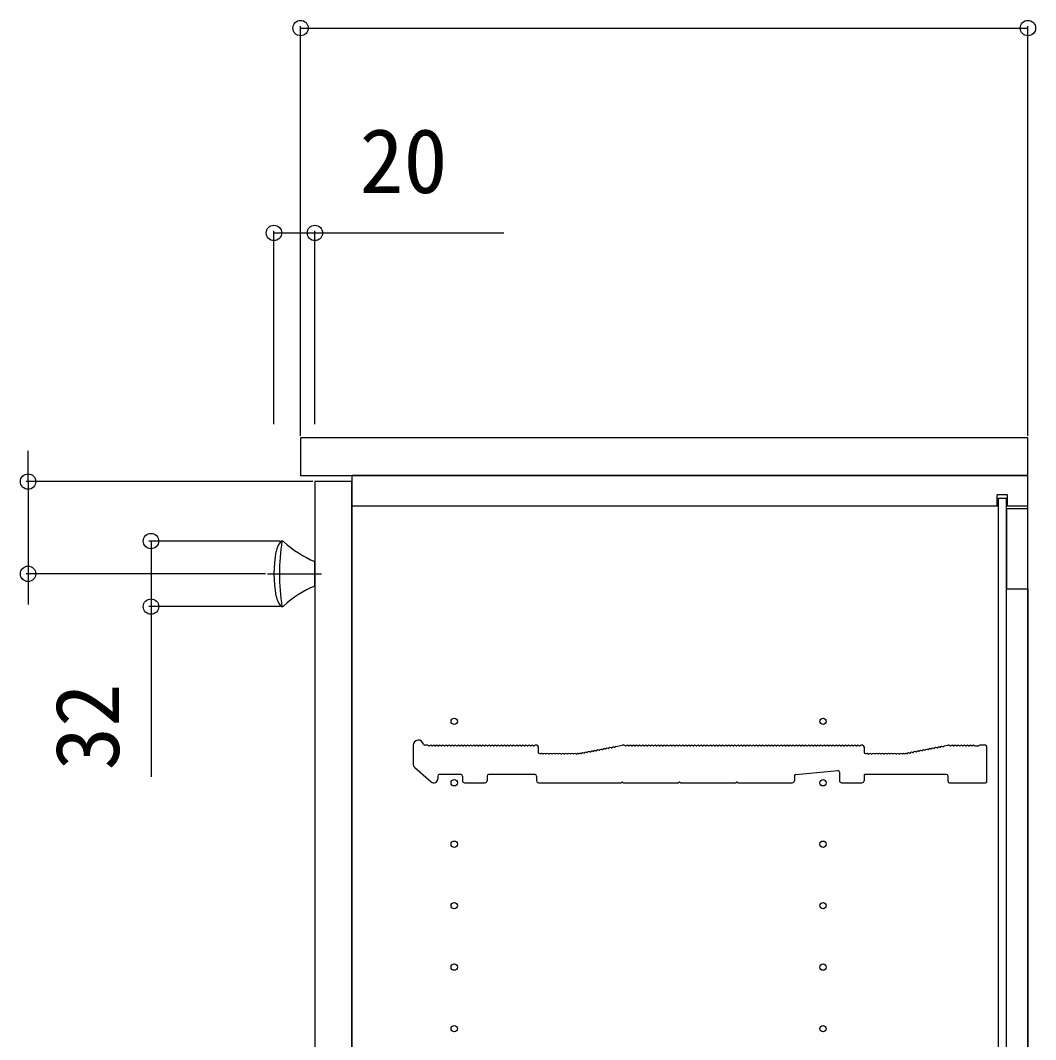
# Model space of a CAD drawing. Units: millimetres, scale not verified. Extents: x -2188 to 2188, y -3252 to 3239.
# Drawn here: x 1127.8 to 1623.2, y -507.2 to -9.7 of the extents above; entities that cross this region are included whole.
import ezdxf
from ezdxf.enums import TextEntityAlignment as Align

# ---------------------------------------------------------------- set-up
doc = ezdxf.new("R2010")
doc.units = ezdxf.units.MM
doc.header["$LTSCALE"] = 16
for name, color, linetype in [('0-3_YKK_12', 2, 'Continuous'), ('0-4_YKK_13', 4, 'Continuous'), ('0-5_YKK_D', 6, 'Continuous')]:
    doc.layers.add(name, color=color, linetype=linetype)
doc.styles.add('ＭＳ ゴシック', font='')
doc.styles.get('ＭＳ ゴシック').set_extended_font_data('MS Gothic')

msp = doc.modelspace()

# ---------------------------------------------------------------- linework, layer by layer
at = {"layer": '0-3_YKK_12'}
for p, q in [((1604.5, -246.8), (1604.5, -241.3)), ((1609.5, -241.3), (1604.5, -241.3)), ((1609.5, -246.8), (1609.5, -241.3)), ((1604.5, -246.8), (1289.5, -246.8)), ((1619.5, -246.8), (1609.5, -246.8)), ((1619.5, -287.05), (1619.5, -956.55)), ((1319.5, -363.5), (1319.5, -372.89)), ((1326.5, -363.5), (1325.12, -363.5)), ((1379.8, -363.5), (1379, -363.5)), ((1380.5, -364.2), (1380.5, -366.8)), ((1381.2, -367.5), (1382, -367.5)), ((1400, -367.5), (1400.43, -367.5)), ((1400, -367.5), (1400.43, -367.5)), ((1400.56, -367.49), (1400.71, -367.46)), ((1400.56, -367.49), (1400.71, -367.46)), ((1418.39, -364.09), (1421.47, -363.51)), ((1422.5, -363.5), (1421.53, -363.5)), ((1538.8, -363.5), (1538, -363.5)), ((1539.5, -364.2), (1539.5, -366.8)), ((1540.2, -367.5), (1541, -367.5)), ((1559, -367.5), (1559.43, -367.5)), ((1559.56, -367.49), (1559.71, -367.46)), ((1578.86, -363.81), (1580.44, -363.51)), ((1581, -363.5), (1580.57, -363.5)), ((1593.75, -363.77), (1595.25, -363.77)), ((1598.8, -363.5), (1596, -363.5)), ((1599.5, -381.1), (1599.5, -364.2)), ((1320.19, -374.4), (1328.19, -381.31)), ((1342.8, -377.8), (1332.2, -377.8)), ((1379, -377.8), (1356.2, -377.8)), ((1506.14, -377.74), (1526.74, -375.87)), ((1527.5, -376.57), (1527.5, -380.8)), ((1539.5, -378.1), (1539.5, -380.8)), ((1579.8, -377.8), (1539.8, -377.8)), ((1331.5, -378.5), (1331.5, -379.8)), ((1343.5, -378.5), (1343.5, -380.8)), ((1344.5, -381.8), (1354.5, -381.8)), ((1355.5, -378.5), (1355.5, -380.8)), ((1379.7, -378.5), (1379.7, -380.8)), ((1380.7, -381.8), (1420.93, -381.8)), ((1422.07, -381.8), (1448.93, -381.8)), ((1450.07, -381.8), (1476.93, -381.8)), ((1478.07, -381.8), (1504.5, -381.8)), ((1505.5, -378.44), (1505.5, -380.8)), ((1528.5, -381.8), (1538.5, -381.8)), ((1580.5, -381.1), (1580.5, -378.5)), ((1581.2, -381.8), (1598.8, -381.8))]:
    msp.add_line(p, q, dxfattribs=at)
for points in [[(1264.5, -231.8), (1619.5, -231.8), (1619.5, -213.4), (1264.5, -213.4)], [(1289.5, -1011.8), (1619.5, -1011.8), (1619.5, -231.8), (1289.5, -231.8)], [(1271.5, -1008.8), (1289.5, -1008.8), (1289.5, -234.8), (1271.5, -234.8)], [(1605, -1000.55), (1609, -1000.55), (1609, -243.05), (1605, -243.05)], [(1609, -287.05), (1619.5, -287.05), (1619.5, -248.05), (1609, -248.05)]]:
    msp.add_lwpolyline(points, close=True, dxfattribs=at)
for centre in [(1339.5, -351.8), (1519.5, -351.8), (1339.5, -381.8), (1519.5, -381.8), (1339.5, -411.8), (1519.5, -411.8), (1339.5, -441.8), (1519.5, -441.8), (1339.5, -471.8), (1519.5, -471.8), (1339.5, -501.8), (1519.5, -501.8)]:
    msp.add_circle(centre, 1.55, dxfattribs=at)
for centre, radius, start, end in [((1322, -363.5), 2.5, 12.6356, 180), ((1325.12, -362.8), 0.7, 192.6356, 270), ((1326.5, -364.38), 0.88, 50.536, 90), ((1327.25, -363.47), 0.3, 230.536, 309.464), ((1328, -364.38), 0.88, 50.536, 129.464), ((1328.75, -363.47), 0.3, 230.536, 309.464), ((1329.5, -364.38), 0.88, 50.536, 129.464), ((1330.25, -363.47), 0.3, 230.536, 309.464), ((1331, -364.38), 0.88, 50.536, 129.464), ((1331.75, -363.47), 0.3, 230.536, 309.464), ((1332.5, -364.38), 0.88, 50.536, 129.464), ((1333.25, -363.47), 0.3, 230.536, 309.464), ((1334, -364.38), 0.88, 50.536, 129.464), ((1334.75, -363.47), 0.3, 230.536, 309.464), ((1335.5, -364.38), 0.88, 50.536, 129.464), ((1336.25, -363.47), 0.3, 230.536, 309.464), ((1337, -364.38), 0.88, 50.536, 129.464), ((1337.75, -363.47), 0.3, 230.536, 309.464), ((1338.5, -364.38), 0.88, 50.536, 129.464), ((1339.25, -363.47), 0.3, 230.536, 309.464), ((1340, -364.38), 0.88, 50.536, 129.464), ((1340.75, -363.47), 0.3, 230.536, 309.464), ((1341.5, -364.38), 0.88, 50.536, 129.464), ((1342.25, -363.47), 0.3, 230.536, 309.464), ((1343, -364.38), 0.88, 50.536, 129.464), ((1343.75, -363.47), 0.3, 230.536, 309.464), ((1344.5, -364.38), 0.88, 50.536, 129.464), ((1345.25, -363.47), 0.3, 230.536, 309.464), ((1346, -364.38), 0.88, 50.536, 129.464), ((1346.75, -363.47), 0.3, 230.536, 309.464), ((1347.5, -364.38), 0.88, 50.536, 129.464), ((1348.25, -363.47), 0.3, 230.536, 309.464), ((1349, -364.38), 0.88, 50.536, 129.464), ((1349.75, -363.47), 0.3, 230.536, 309.464), ((1350.5, -364.38), 0.88, 50.536, 129.464), ((1351.25, -363.47), 0.3, 230.536, 309.464), ((1352, -364.38), 0.88, 50.536, 129.464), ((1352.75, -363.47), 0.3, 230.536, 309.464), ((1353.5, -364.38), 0.88, 50.536, 129.464), ((1354.25, -363.47), 0.3, 230.536, 309.464), ((1355, -364.38), 0.88, 50.536, 129.464), ((1355.75, -363.47), 0.3, 230.536, 309.464), ((1356.5, -364.38), 0.88, 50.536, 129.464), ((1357.25, -363.47), 0.3, 230.536, 309.464), ((1358, -364.38), 0.88, 50.536, 129.464), ((1358.75, -363.47), 0.3, 230.536, 309.464), ((1359.5, -364.38), 0.88, 50.536, 129.464), ((1360.25, -363.47), 0.3, 230.536, 309.464), ((1361, -364.38), 0.88, 50.536, 129.464), ((1361.75, -363.47), 0.3, 230.536, 309.464), ((1362.5, -364.38), 0.88, 50.536, 129.464), ((1363.25, -363.47), 0.3, 230.536, 309.464), ((1364, -364.38), 0.88, 50.536, 129.464), ((1364.75, -363.47), 0.3, 230.536, 309.464), ((1365.5, -364.38), 0.88, 50.536, 129.464), ((1366.25, -363.47), 0.3, 230.536, 309.464), ((1367, -364.38), 0.88, 50.536, 129.464), ((1367.75, -363.47), 0.3, 230.536, 309.464), ((1368.5, -364.38), 0.88, 50.536, 129.464), ((1369.25, -363.47), 0.3, 230.536, 309.464), ((1370, -364.38), 0.88, 50.536, 129.464), ((1370.75, -363.47), 0.3, 230.536, 309.464), ((1371.5, -364.38), 0.88, 50.536, 129.464), ((1372.25, -363.47), 0.3, 230.536, 309.464), ((1373, -364.38), 0.88, 50.536, 129.464), ((1373.75, -363.47), 0.3, 230.536, 309.464), ((1374.5, -364.38), 0.88, 50.536, 129.464), ((1375.25, -363.47), 0.3, 230.536, 309.464), ((1376, -364.38), 0.88, 50.536, 129.464), ((1376.75, -363.47), 0.3, 230.536, 309.464), ((1377.5, -364.38), 0.88, 50.536, 129.464), ((1378.25, -363.47), 0.3, 230.536, 309.464), ((1379, -364.38), 0.88, 90, 129.464), ((1379.8, -364.2), 0.7, 0, 90), ((1381.2, -366.8), 0.7, 180, 270), ((1382, -368.38), 0.88, 50.536, 90), ((1382.75, -367.47), 0.3, 230.536, 309.464), ((1383.5, -368.38), 0.88, 50.536, 129.464), ((1384.25, -367.47), 0.3, 230.536, 309.464), ((1385, -368.38), 0.88, 50.536, 129.464), ((1385.75, -367.47), 0.3, 230.536, 309.464), ((1386.5, -368.38), 0.88, 50.536, 129.464), ((1387.25, -367.47), 0.3, 230.536, 309.464), ((1388, -368.38), 0.88, 50.536, 129.464), ((1388.75, -367.47), 0.3, 230.536, 309.464), ((1389.5, -368.38), 0.88, 50.536, 129.464), ((1390.25, -367.47), 0.3, 230.536, 309.464), ((1391, -368.38), 0.88, 50.536, 129.464), ((1391.75, -367.47), 0.3, 230.536, 309.464), ((1392.5, -368.38), 0.88, 50.536, 129.464), ((1393.25, -367.47), 0.3, 230.536, 309.464), ((1394, -368.38), 0.88, 50.536, 129.464), ((1394.75, -367.47), 0.3, 230.536, 309.464), ((1395.5, -368.38), 0.88, 50.536, 129.464), ((1396.25, -367.47), 0.3, 230.536, 309.464), ((1397, -368.38), 0.88, 50.536, 129.464), ((1397.75, -367.47), 0.3, 230.536, 309.464), ((1398.5, -368.38), 0.88, 50.536, 129.464), ((1399.25, -367.47), 0.3, 230.536, 309.464), ((1400, -368.38), 0.88, 90, 129.464), ((1400.43, -366.8), 0.7, 270, 280.7843), ((1400.43, -366.8), 0.7, 270, 280.7843), ((1400.87, -368.33), 0.88, 61.3203, 100.7843), ((1401.44, -367.29), 0.3, 241.3203, 320.2483), ((1402.34, -368.04), 0.88, 61.3203, 140.2483), ((1402.91, -367.01), 0.3, 241.3203, 320.2483), ((1403.82, -367.76), 0.88, 61.3203, 140.2483), ((1404.38, -366.73), 0.3, 241.3203, 320.2483), ((1405.29, -367.48), 0.88, 61.3203, 140.2483), ((1405.86, -366.45), 0.3, 241.3203, 320.2483), ((1406.77, -367.2), 0.88, 61.3203, 140.2483), ((1407.33, -366.17), 0.3, 241.3203, 320.2483), ((1408.24, -366.92), 0.88, 61.3203, 140.2483), ((1408.81, -365.89), 0.3, 241.3203, 320.2483), ((1409.71, -366.64), 0.88, 61.3203, 140.2483), ((1410.28, -365.61), 0.3, 241.3203, 320.2483), ((1411.19, -366.36), 0.88, 61.3203, 140.2483), ((1411.75, -365.33), 0.3, 241.3203, 320.2483), ((1412.66, -366.08), 0.88, 61.3203, 140.2483), ((1413.23, -365.04), 0.3, 241.3203, 320.2483), ((1414.13, -365.8), 0.88, 61.3203, 140.2483), ((1414.7, -364.76), 0.3, 241.3203, 320.2483), ((1415.61, -365.52), 0.88, 61.3203, 140.2483), ((1416.17, -364.48), 0.3, 241.3203, 320.2483), ((1417.08, -365.24), 0.88, 61.3203, 140.2483), ((1417.65, -364.2), 0.3, 241.3203, 320.2483), ((1418.55, -364.96), 0.88, 100.7843, 140.2483), ((1421.53, -363.8), 0.3, 90, 100.7843), ((1422.5, -364.38), 0.88, 50.536, 90), ((1423.25, -363.47), 0.3, 230.536, 309.464), ((1424, -364.38), 0.88, 50.536, 129.464), ((1424.75, -363.47), 0.3, 230.536, 309.464), ((1425.5, -364.38), 0.88, 50.536, 129.464), ((1426.25, -363.47), 0.3, 230.536, 309.464), ((1427, -364.38), 0.88, 50.536, 129.464), ((1427.75, -363.47), 0.3, 230.536, 309.464), ((1428.5, -364.38), 0.88, 50.536, 129.464), ((1429.25, -363.47), 0.3, 230.536, 309.464), ((1430, -364.38), 0.88, 50.536, 129.464), ((1430.75, -363.47), 0.3, 230.536, 309.464), ((1431.5, -364.38), 0.88, 50.536, 129.464), ((1432.25, -363.47), 0.3, 230.536, 309.464), ((1433, -364.38), 0.88, 50.536, 129.464), ((1433.75, -363.47), 0.3, 230.536, 309.464), ((1434.5, -364.38), 0.88, 50.536, 129.464), ((1435.25, -363.47), 0.3, 230.536, 309.464), ((1436, -364.38), 0.88, 50.536, 129.464), ((1436.75, -363.47), 0.3, 230.536, 309.464), ((1437.5, -364.38), 0.88, 50.536, 129.464), ((1438.25, -363.47), 0.3, 230.536, 309.464), ((1439, -364.38), 0.88, 50.536, 129.464), ((1439.75, -363.47), 0.3, 230.536, 309.464), ((1440.5, -364.38), 0.88, 50.536, 129.464), ((1441.25, -363.47), 0.3, 230.536, 309.464), ((1442, -364.38), 0.88, 50.536, 129.464), ((1442.75, -363.47), 0.3, 230.536, 309.464), ((1443.5, -364.38), 0.88, 50.536, 129.464), ((1444.25, -363.47), 0.3, 230.536, 309.464), ((1445, -364.38), 0.88, 50.536, 129.464), ((1445.75, -363.47), 0.3, 230.536, 309.464), ((1446.5, -364.38), 0.88, 50.536, 129.464), ((1447.25, -363.47), 0.3, 230.536, 309.464), ((1448, -364.38), 0.88, 50.536, 129.464), ((1448.75, -363.47), 0.3, 230.536, 309.464), ((1449.5, -364.38), 0.88, 50.536, 129.464), ((1450.25, -363.47), 0.3, 230.536, 309.464), ((1451, -364.38), 0.88, 50.536, 129.464), ((1451.75, -363.47), 0.3, 230.536, 309.464), ((1452.5, -364.38), 0.88, 50.536, 129.464), ((1453.25, -363.47), 0.3, 230.536, 309.464), ((1454, -364.38), 0.88, 50.536, 129.464), ((1454.75, -363.47), 0.3, 230.536, 309.464), ((1455.5, -364.38), 0.88, 50.536, 129.464), ((1456.25, -363.47), 0.3, 230.536, 309.464), ((1457, -364.38), 0.88, 50.536, 129.464), ((1457.75, -363.47), 0.3, 230.536, 309.464), ((1458.5, -364.38), 0.88, 50.536, 129.464), ((1459.25, -363.47), 0.3, 230.536, 309.464), ((1460, -364.38), 0.88, 50.536, 129.464), ((1460.75, -363.47), 0.3, 230.536, 309.464), ((1461.5, -364.38), 0.88, 50.536, 129.464), ((1462.25, -363.47), 0.3, 230.536, 309.464), ((1463, -364.38), 0.88, 50.536, 129.464), ((1463.75, -363.47), 0.3, 230.536, 309.464), ((1464.5, -364.38), 0.88, 50.536, 129.464), ((1465.25, -363.47), 0.3, 230.536, 309.464), ((1466, -364.38), 0.88, 50.536, 129.464), ((1466.75, -363.47), 0.3, 230.536, 309.464), ((1467.5, -364.38), 0.88, 50.536, 129.464), ((1468.25, -363.47), 0.3, 230.536, 309.464), ((1469, -364.38), 0.88, 50.536, 129.464), ((1469.75, -363.47), 0.3, 230.536, 309.464), ((1470.5, -364.38), 0.88, 50.536, 129.464), ((1471.25, -363.47), 0.3, 230.536, 309.464), ((1472, -364.38), 0.88, 50.536, 129.464), ((1472.75, -363.47), 0.3, 230.536, 309.464), ((1473.5, -364.38), 0.88, 50.536, 129.464), ((1474.25, -363.47), 0.3, 230.536, 309.464), ((1475, -364.38), 0.88, 50.536, 129.464), ((1475.75, -363.47), 0.3, 230.536, 309.464), ((1476.5, -364.38), 0.88, 50.536, 129.464), ((1477.25, -363.47), 0.3, 230.536, 309.464), ((1478, -364.38), 0.88, 50.536, 129.464), ((1478.75, -363.47), 0.3, 230.536, 309.464), ((1479.5, -364.38), 0.88, 50.536, 129.464), ((1480.25, -363.47), 0.3, 230.536, 309.464), ((1481, -364.38), 0.88, 50.536, 129.464), ((1481.75, -363.47), 0.3, 230.536, 309.464), ((1482.5, -364.38), 0.88, 50.536, 129.464), ((1483.25, -363.47), 0.3, 230.536, 309.464), ((1484, -364.38), 0.88, 50.536, 129.464), ((1484.75, -363.47), 0.3, 230.536, 309.464), ((1485.5, -364.38), 0.88, 50.536, 129.464), ((1486.25, -363.47), 0.3, 230.536, 309.464), ((1487, -364.38), 0.88, 50.536, 129.464), ((1487.75, -363.47), 0.3, 230.536, 309.464), ((1488.5, -364.38), 0.88, 50.536, 129.464), ((1489.25, -363.47), 0.3, 230.536, 309.464), ((1490, -364.38), 0.88, 50.536, 129.464), ((1490.75, -363.47), 0.3, 230.536, 309.464), ((1491.5, -364.38), 0.88, 50.536, 129.464), ((1492.25, -363.47), 0.3, 230.536, 309.464), ((1493, -364.38), 0.88, 50.536, 129.464), ((1493.75, -363.47), 0.3, 230.536, 309.464), ((1494.5, -364.38), 0.88, 50.536, 129.464), ((1495.25, -363.47), 0.3, 230.536, 309.464), ((1496, -364.38), 0.88, 50.536, 129.464), ((1496.75, -363.47), 0.3, 230.536, 309.464), ((1497.5, -364.38), 0.88, 50.536, 129.464), ((1498.25, -363.47), 0.3, 230.536, 309.464), ((1499, -364.38), 0.88, 50.536, 129.464), ((1499.75, -363.47), 0.3, 230.536, 309.464), ((1500.5, -364.38), 0.88, 50.536, 129.464), ((1501.25, -363.47), 0.3, 230.536, 309.464), ((1502, -364.38), 0.88, 50.536, 129.464), ((1502.75, -363.47), 0.3, 230.536, 309.464), ((1503.5, -364.38), 0.88, 50.536, 129.464), ((1504.25, -363.47), 0.3, 230.536, 309.464), ((1505, -364.38), 0.88, 50.536, 129.464), ((1505.75, -363.47), 0.3, 230.536, 309.464), ((1506.5, -364.38), 0.88, 50.536, 129.464), ((1507.25, -363.47), 0.3, 230.536, 309.464), ((1508, -364.38), 0.88, 50.536, 129.464), ((1508.75, -363.47), 0.3, 230.536, 309.464), ((1509.5, -364.38), 0.88, 50.536, 129.464), ((1510.25, -363.47), 0.3, 230.536, 309.464), ((1511, -364.38), 0.88, 50.536, 129.464), ((1511.75, -363.47), 0.3, 230.536, 309.464), ((1512.5, -364.38), 0.88, 50.536, 129.464), ((1513.25, -363.47), 0.3, 230.536, 309.464), ((1514, -364.38), 0.88, 50.536, 129.464), ((1514.75, -363.47), 0.3, 230.536, 309.464), ((1515.5, -364.38), 0.88, 50.536, 129.464), ((1516.25, -363.47), 0.3, 230.536, 309.464), ((1517, -364.38), 0.88, 50.536, 129.464), ((1517.75, -363.47), 0.3, 230.536, 309.464), ((1518.5, -364.38), 0.88, 50.536, 129.464), ((1519.25, -363.47), 0.3, 230.536, 309.464), ((1520, -364.38), 0.88, 50.536, 129.464), ((1520.75, -363.47), 0.3, 230.536, 309.464), ((1521.5, -364.38), 0.88, 50.536, 129.464), ((1522.25, -363.47), 0.3, 230.536, 309.464), ((1523, -364.38), 0.88, 50.536, 129.464), ((1523.75, -363.47), 0.3, 230.536, 309.464), ((1524.5, -364.38), 0.88, 50.536, 129.464), ((1525.25, -363.47), 0.3, 230.536, 309.464), ((1526, -364.38), 0.88, 50.536, 129.464), ((1526.75, -363.47), 0.3, 230.536, 309.464), ((1527.5, -364.38), 0.88, 50.536, 129.464), ((1528.25, -363.47), 0.3, 230.536, 309.464), ((1529, -364.38), 0.88, 50.536, 129.464), ((1529.75, -363.47), 0.3, 230.536, 309.464), ((1530.5, -364.38), 0.88, 50.536, 129.464), ((1531.25, -363.47), 0.3, 230.536, 309.464), ((1532, -364.38), 0.88, 50.536, 129.464), ((1532.75, -363.47), 0.3, 230.536, 309.464), ((1533.5, -364.38), 0.88, 50.536, 129.464), ((1534.25, -363.47), 0.3, 230.536, 309.464), ((1535, -364.38), 0.88, 50.536, 129.464), ((1535.75, -363.47), 0.3, 230.536, 309.464), ((1536.5, -364.38), 0.88, 50.536, 129.464), ((1537.25, -363.47), 0.3, 230.536, 309.464), ((1538, -364.38), 0.88, 90, 129.464), ((1538.8, -364.2), 0.7, 0, 90), ((1540.2, -366.8), 0.7, 180, 270), ((1541, -368.38), 0.88, 50.536, 90), ((1541.75, -367.47), 0.3, 230.536, 309.464), ((1542.5, -368.38), 0.88, 50.536, 129.464), ((1543.25, -367.47), 0.3, 230.536, 309.464), ((1544, -368.38), 0.88, 50.536, 129.464), ((1544.75, -367.47), 0.3, 230.536, 309.464), ((1545.5, -368.38), 0.88, 50.536, 129.464), ((1546.25, -367.47), 0.3, 230.536, 309.464), ((1547, -368.38), 0.88, 50.536, 129.464), ((1547.75, -367.47), 0.3, 230.536, 309.464), ((1548.5, -368.38), 0.88, 50.536, 129.464), ((1549.25, -367.47), 0.3, 230.536, 309.464), ((1550, -368.38), 0.88, 50.536, 129.464), ((1550.75, -367.47), 0.3, 230.536, 309.464), ((1551.5, -368.38), 0.88, 50.536, 129.464), ((1552.25, -367.47), 0.3, 230.536, 309.464), ((1553, -368.38), 0.88, 50.536, 129.464), ((1553.75, -367.47), 0.3, 230.536, 309.464), ((1554.5, -368.38), 0.88, 50.536, 129.464), ((1555.25, -367.47), 0.3, 230.536, 309.464), ((1556, -368.38), 0.88, 50.536, 129.464), ((1556.75, -367.47), 0.3, 230.536, 309.464), ((1557.5, -368.38), 0.88, 50.536, 129.464), ((1558.25, -367.47), 0.3, 230.536, 309.464), ((1559, -368.38), 0.88, 90, 129.464), ((1559.43, -366.8), 0.7, 270, 280.7843), ((1559.87, -368.33), 0.88, 61.3203, 100.7843), ((1560.44, -367.29), 0.3, 241.3203, 320.2483), ((1561.34, -368.04), 0.88, 61.3203, 140.2483), ((1561.91, -367.01), 0.3, 241.3203, 320.2483), ((1562.82, -367.76), 0.88, 61.3203, 140.2483), ((1563.38, -366.73), 0.3, 241.3203, 320.2483), ((1564.29, -367.48), 0.88, 61.3203, 140.2483), ((1564.86, -366.45), 0.3, 241.3203, 320.2483), ((1565.77, -367.2), 0.88, 61.3203, 140.2483), ((1566.33, -366.17), 0.3, 241.3203, 320.2483), ((1567.24, -366.92), 0.88, 61.3203, 140.2483), ((1567.81, -365.89), 0.3, 241.3203, 320.2483), ((1568.71, -366.64), 0.88, 61.3203, 140.2483), ((1569.28, -365.61), 0.3, 241.3203, 320.2483), ((1570.19, -366.36), 0.88, 61.3203, 140.2483), ((1570.75, -365.33), 0.3, 241.3203, 320.2483), ((1571.66, -366.08), 0.88, 61.3203, 140.2483), ((1572.23, -365.04), 0.3, 241.3203, 320.2483), ((1573.13, -365.8), 0.88, 61.3203, 140.2483), ((1573.7, -364.76), 0.3, 241.3203, 320.2483), ((1574.61, -365.52), 0.88, 61.3203, 140.2483), ((1575.17, -364.48), 0.3, 241.3203, 320.2483), ((1576.08, -365.24), 0.88, 61.3203, 140.2483), ((1576.65, -364.2), 0.3, 241.3203, 320.2483), ((1577.55, -364.96), 0.88, 61.3203, 140.2483), ((1578.12, -363.92), 0.3, 241.3203, 320.2483), ((1579.03, -364.68), 0.88, 100.7843, 140.2483), ((1580.57, -364.2), 0.7, 90, 100.7843), ((1581, -364.38), 0.88, 50.536, 90), ((1581.75, -363.47), 0.3, 230.536, 309.464), ((1582.5, -364.38), 0.88, 50.536, 129.464), ((1583.25, -363.47), 0.3, 230.536, 309.464), ((1584, -364.38), 0.88, 50.536, 129.464), ((1584.75, -363.47), 0.3, 230.536, 309.464), ((1585.5, -364.38), 0.88, 50.536, 129.464), ((1586.25, -363.47), 0.3, 230.536, 309.464), ((1587, -364.38), 0.88, 50.536, 129.464), ((1587.75, -363.47), 0.3, 230.536, 309.464), ((1588.5, -364.38), 0.88, 50.536, 129.464), ((1589.25, -363.47), 0.3, 230.536, 309.464), ((1590, -364.38), 0.88, 50.536, 129.464), ((1590.75, -363.47), 0.3, 230.536, 309.464), ((1591.5, -364.38), 0.88, 50.536, 129.464), ((1592.25, -363.47), 0.3, 230.536, 309.464), ((1593, -364.38), 0.88, 50.4605, 129.464), ((1593.75, -363.47), 0.3, 230.4606, 270), ((1595.25, -363.47), 0.3, 270, 309.5394), ((1596, -364.38), 0.88, 90, 129.5394), ((1598.8, -364.2), 0.7, 0, 90), ((1321.5, -372.89), 2, 180, 229.1613), ((1332.2, -378.5), 0.7, 90, 180), ((1342.8, -378.5), 0.7, 0, 90), ((1356.2, -378.5), 0.7, 90, 180), ((1379, -378.5), 0.7, 0, 90), ((1506.2, -378.44), 0.7, 95.1944, 180), ((1526.8, -376.57), 0.7, 0, 95.1944), ((1539.8, -378.1), 0.3, 90, 180), ((1579.8, -378.5), 0.7, 0, 90), ((1329.5, -379.8), 2, 229.1613, 0), ((1344.5, -380.8), 1, 180, 270), ((1354.5, -380.8), 1, 270, 0), ((1380.7, -380.8), 1, 180, 270), ((1420.93, -381.5), 0.3, 270, 325.1501), ((1421.5, -381.9), 0.4, 34.8499, 145.1501), ((1422.07, -381.5), 0.3, 214.8499, 270), ((1448.93, -381.5), 0.3, 270, 325.1501), ((1449.5, -381.9), 0.4, 34.8499, 145.1501), ((1450.07, -381.5), 0.3, 214.8499, 270), ((1476.93, -381.5), 0.3, 270, 325.1501), ((1477.5, -381.9), 0.4, 34.8499, 145.1501), ((1478.07, -381.5), 0.3, 214.8499, 270), ((1504.5, -380.8), 1, 270, 0), ((1528.5, -380.8), 1, 180, 270), ((1538.5, -380.8), 1, 270, 0), ((1581.2, -381.1), 0.7, 180, 270), ((1598.8, -381.1), 0.7, 270, 0)]:
    msp.add_arc(centre, radius, start, end, dxfattribs=at)
at = {"layer": '0-4_YKK_13'}
for p, q in [((1271.5, -285.8), (1271.5, -273.8)), ((1248.32, -279.8), (1274.66, -279.8))]:
    msp.add_line(p, q, dxfattribs=at)
for centre, radius, start, end in [((1262.34, -270.69), 10, 139.1312, 169.4988), ((1358.42, -279.8), 104.22, 171.1708, 188.8292), ((1255.53, -264.8), 1, 47.0722, 139.1312), ((1290.27, -227.46), 50, 227.0722, 247.9554), ((1311.5, -279.8), 60, 169.4988, 190.5012), ((1290.27, -332.14), 50, 112.0446, 132.9278), ((1262.34, -288.91), 10, 190.5012, 220.8688), ((1255.53, -294.8), 1, 220.8688, 312.9278)]:
    msp.add_arc(centre, radius, start, end, dxfattribs=at)
at = {"layer": '0-5_YKK_D'}
for p, q in [((1264.5, -212.4), (1264.5, -12.4)), ((1264.5, -13.4), (1619.5, -13.4)), ((1619.5, -212.4), (1619.5, -12.4)), ((1251.5, -206.77), (1251.5, -112.4)), ((1271.5, -206.77), (1271.5, -112.4)), ((1131.5, -234.8), (1131.5, -219.8)), ((1270.5, -234.8), (1130.5, -234.8)), ((1131.5, -234.8), (1131.5, -279.8)), ((1254.48, -263.8), (1190.5, -263.8)), ((1247.32, -279.8), (1130.5, -279.8)), ((1131.5, -279.8), (1131.5, -294.8)), ((1254.48, -295.8), (1190.5, -295.8))]:
    msp.add_line(p, q, dxfattribs=at)
for points in [[(1251.5, -113.4), (1271.5, -113.4), (1363.67, -113.4)], [(1191.5, -263.8), (1191.5, -295.8), (1191.5, -378.84)]]:
    msp.add_lwpolyline(points, dxfattribs=at)
for centre in [(1264.5, -13.4), (1619.5, -13.4), (1251.5, -113.4), (1271.5, -113.4), (1131.5, -234.8), (1191.5, -263.8), (1131.5, -279.8), (1191.5, -295.8)]:
    msp.add_circle(centre, 3.75, dxfattribs=at)

# ---------------------------------------------------------------- texts
at = {"layer": '0-5_YKK_D', "style": 'ＭＳ ゴシック'}
msp.add_text('20', height=31.52, dxfattribs=at).set_placement((1293.32, -103.4), align=Align.BOTTOM_LEFT)
msp.add_text('32', height=31.16, rotation=90, dxfattribs=at).set_placement((1185.25, -375.73), align=Align.BOTTOM_LEFT)

doc.saveas('drawing.dxf')
